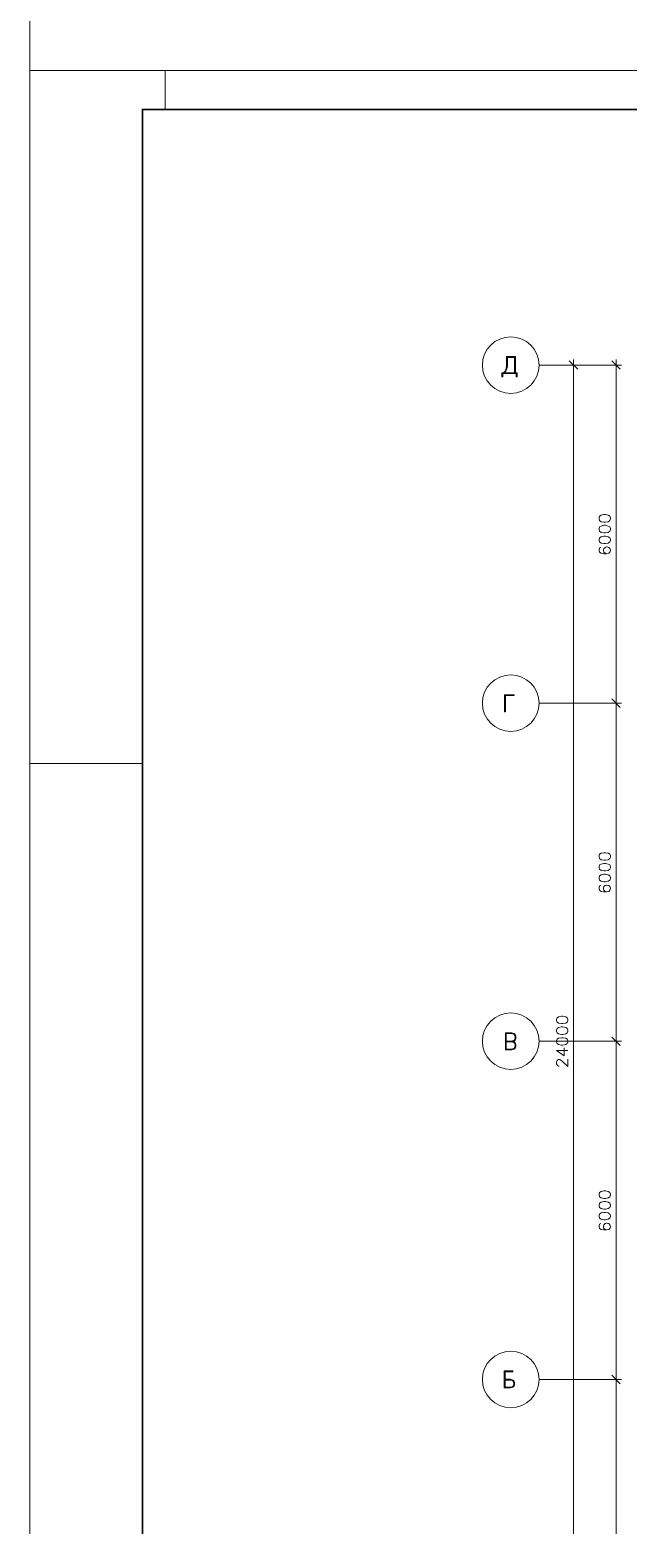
# Model space of a CAD drawing. Header units: millimetres. Extents: x -263990 to 193903, y -164417 to 240530.
# Drawn here: x 95311.64 to 95315.82, y -15683.85 to -15673.4 of the extents above; entities that cross this region are included whole.
import ezdxf

# ---------------------------------------------------------------- set-up
doc = ezdxf.new("R2010")
doc.units = ezdxf.units.MM
doc.header["$LTSCALE"] = 20
doc.layers.add('Размеры', color=7, linetype='Continuous', lineweight=9)

msp = doc.modelspace()

# ---------------------------------------------------------------- linework, layer by layer
at = {"layer": 'Размеры', "lineweight": 20}
msp.add_line((95311.64325, -17462.99997), (95311.64325, -3256.27129), dxfattribs=at)
for points in [[(95311.64325, -15690.217), (95335.02658, -15690.217), (95335.02658, -15673.68366), (95311.64325, -15673.68366)], [(95315.03325, -15675.802), (95315.03825, -15675.802), (95315.03825, -15675.82533), (95315.04325, -15675.82533), (95315.04325, -15675.797), (95315.03325, -15675.797), (95315.03325, -15675.68366), (95314.96992, -15675.68366), (95314.96992, -15675.752), (95314.96492, -15675.77366), (95314.95992, -15675.78533), (95314.94825, -15675.797), (95314.93658, -15675.797), (95314.93658, -15675.82533), (95314.94325, -15675.82533), (95314.94325, -15675.802)], [(95315.02658, -15675.797), (95315.02658, -15675.69033), (95314.97658, -15675.69033), (95314.97658, -15675.752), (95314.96992, -15675.77366), (95314.96492, -15675.78533), (95314.95325, -15675.797)], [(95315.61658, -15676.817), (95315.61992, -15676.82866), (95315.63158, -15676.837), (95315.64992, -15676.84033), (95315.66158, -15676.84033), (95315.67992, -15676.837), (95315.69158, -15676.82866), (95315.69492, -15676.817), (95315.69492, -15676.81033), (95315.69158, -15676.79866), (95315.67992, -15676.792), (95315.66158, -15676.787), (95315.64992, -15676.787), (95315.63158, -15676.792), (95315.61992, -15676.79866), (95315.61658, -15676.81033)], [(95315.61658, -15676.892), (95315.61992, -15676.90366), (95315.63158, -15676.912), (95315.64992, -15676.91533), (95315.66158, -15676.91533), (95315.67992, -15676.912), (95315.69158, -15676.90366), (95315.69492, -15676.892), (95315.69492, -15676.88533), (95315.69158, -15676.87366), (95315.67992, -15676.867), (95315.66158, -15676.862), (95315.64992, -15676.862), (95315.63158, -15676.867), (95315.61992, -15676.87366), (95315.61658, -15676.88533)], [(95315.61658, -15676.967), (95315.61992, -15676.97866), (95315.63158, -15676.987), (95315.64992, -15676.99033), (95315.66158, -15676.99033), (95315.67992, -15676.987), (95315.69158, -15676.97866), (95315.69492, -15676.967), (95315.69492, -15676.96033), (95315.69158, -15676.94866), (95315.67992, -15676.942), (95315.66158, -15676.937), (95315.64992, -15676.937), (95315.63158, -15676.942), (95315.61992, -15676.94866), (95315.61658, -15676.96033)], [(95314.96158, -15678.052), (95314.96158, -15678.16533), (95314.95658, -15678.16533), (95314.95658, -15678.047), (95315.02325, -15678.047), (95315.02325, -15678.052)], [(95315.76325, -15678.13533), (95315.70492, -15678.07533)], [(95315.77325, -15678.10533), (95315.23492, -15678.10533)], [(95315.61658, -15679.18033), (95315.61992, -15679.19033), (95315.63158, -15679.19866), (95315.64992, -15679.202), (95315.66158, -15679.202), (95315.67992, -15679.19866), (95315.69158, -15679.19033), (95315.69492, -15679.18033), (95315.69492, -15679.172), (95315.69158, -15679.16033), (95315.67992, -15679.15366), (95315.66158, -15679.15033), (95315.64992, -15679.15033), (95315.63158, -15679.15366), (95315.61992, -15679.16033), (95315.61658, -15679.172)], [(95315.61658, -15679.25533), (95315.61992, -15679.26533), (95315.63158, -15679.27366), (95315.64992, -15679.277), (95315.66158, -15679.277), (95315.67992, -15679.27366), (95315.69158, -15679.26533), (95315.69492, -15679.25533), (95315.69492, -15679.247), (95315.69158, -15679.23533), (95315.67992, -15679.22866), (95315.66158, -15679.22533), (95315.64992, -15679.22533), (95315.63158, -15679.22866), (95315.61992, -15679.23533), (95315.61658, -15679.247)], [(95315.61658, -15679.33033), (95315.61992, -15679.34033), (95315.63158, -15679.34866), (95315.64992, -15679.352), (95315.66158, -15679.352), (95315.67992, -15679.34866), (95315.69158, -15679.34033), (95315.69492, -15679.33033), (95315.69492, -15679.322), (95315.69158, -15679.31033), (95315.67992, -15679.30366), (95315.66158, -15679.30033), (95315.64992, -15679.30033), (95315.63158, -15679.30366), (95315.61992, -15679.31033), (95315.61658, -15679.322)], [(95315.31825, -15680.322), (95315.32325, -15680.33366), (95315.33325, -15680.34033), (95315.35325, -15680.34366), (95315.36325, -15680.34366), (95315.38325, -15680.34033), (95315.39325, -15680.33366), (95315.39825, -15680.322), (95315.39825, -15680.31366), (95315.39325, -15680.30366), (95315.38325, -15680.29533), (95315.36325, -15680.292), (95315.35325, -15680.292), (95315.33325, -15680.29533), (95315.32325, -15680.30366), (95315.31825, -15680.31366)], [(95315.31825, -15680.397), (95315.32325, -15680.407), (95315.33325, -15680.41533), (95315.35325, -15680.41866), (95315.36325, -15680.41866), (95315.38325, -15680.41533), (95315.39325, -15680.407), (95315.39825, -15680.397), (95315.39825, -15680.38866), (95315.39325, -15680.377), (95315.38325, -15680.37033), (95315.36325, -15680.367), (95315.35325, -15680.367), (95315.33325, -15680.37033), (95315.32325, -15680.377), (95315.31825, -15680.38866)], [(95315.77325, -15680.467), (95315.23492, -15680.467)], [(95315.31825, -15680.472), (95315.32325, -15680.482), (95315.33325, -15680.49033), (95315.35325, -15680.49366), (95315.36325, -15680.49366), (95315.38325, -15680.49033), (95315.39325, -15680.482), (95315.39825, -15680.472), (95315.39825, -15680.46366), (95315.39325, -15680.452), (95315.38325, -15680.44533), (95315.36325, -15680.442), (95315.35325, -15680.442), (95315.33325, -15680.44533), (95315.32325, -15680.452), (95315.31825, -15680.46366)], [(95315.76325, -15680.497), (95315.70492, -15680.43866)], [(95315.61658, -15681.542), (95315.61992, -15681.55366), (95315.63158, -15681.56033), (95315.64992, -15681.56533), (95315.66158, -15681.56533), (95315.67992, -15681.56033), (95315.69158, -15681.55366), (95315.69492, -15681.542), (95315.69492, -15681.53533), (95315.69158, -15681.52366), (95315.67992, -15681.51533), (95315.66158, -15681.512), (95315.64992, -15681.512), (95315.63158, -15681.51533), (95315.61992, -15681.52366), (95315.61658, -15681.53533)], [(95315.61658, -15681.617), (95315.61992, -15681.62866), (95315.63158, -15681.63533), (95315.64992, -15681.64033), (95315.66158, -15681.64033), (95315.67992, -15681.63533), (95315.69158, -15681.62866), (95315.69492, -15681.617), (95315.69492, -15681.61033), (95315.69158, -15681.59866), (95315.67992, -15681.59033), (95315.66158, -15681.587), (95315.64992, -15681.587), (95315.63158, -15681.59033), (95315.61992, -15681.59866), (95315.61658, -15681.61033)], [(95315.61658, -15681.692), (95315.61992, -15681.70366), (95315.63158, -15681.71033), (95315.64992, -15681.71533), (95315.66158, -15681.71533), (95315.67992, -15681.71033), (95315.69158, -15681.70366), (95315.69492, -15681.692), (95315.69492, -15681.68533), (95315.69158, -15681.67366), (95315.67992, -15681.66533), (95315.66158, -15681.662), (95315.64992, -15681.662), (95315.63158, -15681.66533), (95315.61992, -15681.67366), (95315.61658, -15681.68533)], [(95314.95992, -15682.777), (95315.01492, -15682.777), (95315.01492, -15682.77033), (95314.95325, -15682.77033), (95314.95325, -15682.88866), (95314.99825, -15682.88866), (95315.01492, -15682.88366), (95315.02158, -15682.87866), (95315.02658, -15682.867), (95315.02658, -15682.85033), (95315.02158, -15682.83866), (95315.01492, -15682.83366), (95314.99825, -15682.827), (95314.95992, -15682.827)], [(95314.95992, -15682.83366), (95314.99825, -15682.83366), (95315.01492, -15682.83866), (95315.02158, -15682.85033), (95315.02158, -15682.867), (95315.01492, -15682.87866), (95314.99825, -15682.88366), (95314.95992, -15682.88366)], [(95315.77325, -15682.83033), (95315.23492, -15682.83033)], [(95315.76325, -15682.86033), (95315.70492, -15682.80033)]]:
    msp.add_lwpolyline(points, close=True, dxfattribs=at)
for points in [[(95312.58658, -15673.95866), (95312.58658, -15673.68366)], [(95315.19492, -15675.74366), (95315.76992, -15675.74366)], [(95315.47658, -15675.74366), (95315.23492, -15675.74366), (95315.77325, -15675.74366)], [(95315.46658, -15675.772), (95315.40825, -15675.71366)], [(95315.43658, -15675.70366), (95315.43658, -15685.232)], [(95315.76325, -15675.772), (95315.70492, -15675.71366)], [(95315.73492, -15678.14533), (95315.73492, -15675.70366)], [(95315.62825, -15677.017), (95315.61992, -15677.02033), (95315.61658, -15677.032), (95315.61658, -15677.03866), (95315.61992, -15677.05033), (95315.63158, -15677.057), (95315.64992, -15677.062), (95315.66825, -15677.062), (95315.68325, -15677.057), (95315.69158, -15677.05033), (95315.69492, -15677.03866), (95315.69492, -15677.03533), (95315.69158, -15677.02366), (95315.68325, -15677.017), (95315.67325, -15677.012), (95315.66825, -15677.012), (95315.65825, -15677.017), (95315.64992, -15677.02366), (95315.64658, -15677.03533), (95315.64658, -15677.03866), (95315.64992, -15677.05033), (95315.65825, -15677.057), (95315.66825, -15677.062)], [(95315.73492, -15680.507), (95315.73492, -15678.06533)], [(95315.19492, -15678.10533), (95315.76992, -15678.10533)], [(95311.64325, -15678.52533), (95312.42991, -15678.52533)], [(95315.62825, -15679.37866), (95315.61992, -15679.382), (95315.61658, -15679.39366), (95315.61658, -15679.40033), (95315.61992, -15679.412), (95315.63158, -15679.42033), (95315.64992, -15679.42366), (95315.66825, -15679.42366), (95315.68325, -15679.42033), (95315.69158, -15679.412), (95315.69492, -15679.40033), (95315.69492, -15679.397), (95315.69158, -15679.38533), (95315.68325, -15679.37866), (95315.67325, -15679.37533), (95315.66825, -15679.37533), (95315.65825, -15679.37866), (95315.64992, -15679.38533), (95315.64658, -15679.397), (95315.64658, -15679.40033), (95315.64992, -15679.412), (95315.65825, -15679.42033), (95315.66825, -15679.42366)], [(95315.00658, -15680.47033), (95315.02325, -15680.46533), (95315.02992, -15680.45866), (95315.03492, -15680.44866), (95315.03492, -15680.432), (95315.02992, -15680.42033), (95315.02325, -15680.41366), (95315.00658, -15680.40866), (95314.96158, -15680.40866), (95314.96158, -15680.527), (95315.00658, -15680.527), (95315.02325, -15680.522), (95315.02992, -15680.51533), (95315.03492, -15680.50366), (95315.03492, -15680.487), (95315.02992, -15680.477), (95315.02325, -15680.47033), (95315.00658, -15680.46533)], [(95314.96825, -15680.46533), (95315.00658, -15680.46533), (95315.02325, -15680.45866), (95315.02992, -15680.44866), (95315.02992, -15680.432), (95315.02325, -15680.42033), (95315.00658, -15680.41366), (95314.96825, -15680.41366), (95314.96825, -15680.522), (95315.00658, -15680.522), (95315.02325, -15680.51533), (95315.02992, -15680.50366), (95315.02992, -15680.487), (95315.02325, -15680.477), (95315.00658, -15680.47033), (95314.96825, -15680.47033)], [(95315.19492, -15680.467), (95315.76992, -15680.467)], [(95315.73492, -15682.87033), (95315.73492, -15680.42866)], [(95315.39825, -15680.532), (95315.31825, -15680.532), (95315.37158, -15680.56866), (95315.37158, -15680.512)], [(95315.33825, -15680.64033), (95315.33325, -15680.64033), (95315.32658, -15680.637), (95315.32325, -15680.632), (95315.31825, -15680.62533), (95315.31825, -15680.61033), (95315.32325, -15680.602), (95315.32658, -15680.59866), (95315.33325, -15680.59533), (95315.34158, -15680.59533), (95315.34825, -15680.59866), (95315.35992, -15680.607), (95315.39825, -15680.64366), (95315.39825, -15680.592)], [(95315.62825, -15681.74033), (95315.61992, -15681.74533), (95315.61658, -15681.75533), (95315.61658, -15681.76366), (95315.61992, -15681.77533), (95315.63158, -15681.782), (95315.64992, -15681.78533), (95315.66825, -15681.78533), (95315.68325, -15681.782), (95315.69158, -15681.77533), (95315.69492, -15681.76366), (95315.69492, -15681.76033), (95315.69158, -15681.74866), (95315.68325, -15681.74033), (95315.67325, -15681.737), (95315.66825, -15681.737), (95315.65825, -15681.74033), (95315.64992, -15681.74866), (95315.64658, -15681.76033), (95315.64658, -15681.76366), (95315.64992, -15681.77533), (95315.65825, -15681.782), (95315.66825, -15681.78533)], [(95315.19492, -15682.83033), (95315.76992, -15682.83033)], [(95315.73492, -15685.232), (95315.73492, -15682.79033)]]:
    msp.add_lwpolyline(points, dxfattribs=at)
at = {"layer": 'Размеры', "lineweight": 20, "const_width": 0.01167}
msp.add_lwpolyline([(95312.42908, -15689.94283), (95334.75242, -15689.94283), (95334.75242, -15673.95783), (95312.42908, -15673.95783)], close=True, dxfattribs=at)
at = {"layer": 'Размеры', "lineweight": 20}
for centre, radius in [((95314.99905, -15675.74286), 0.19754), ((95314.99908, -15678.1045), 0.1975), ((95314.99908, -15680.46616), 0.1975), ((95314.99908, -15682.8295), 0.1975)]:
    msp.add_circle(centre, radius, dxfattribs=at)

doc.saveas('drawing.dxf')
